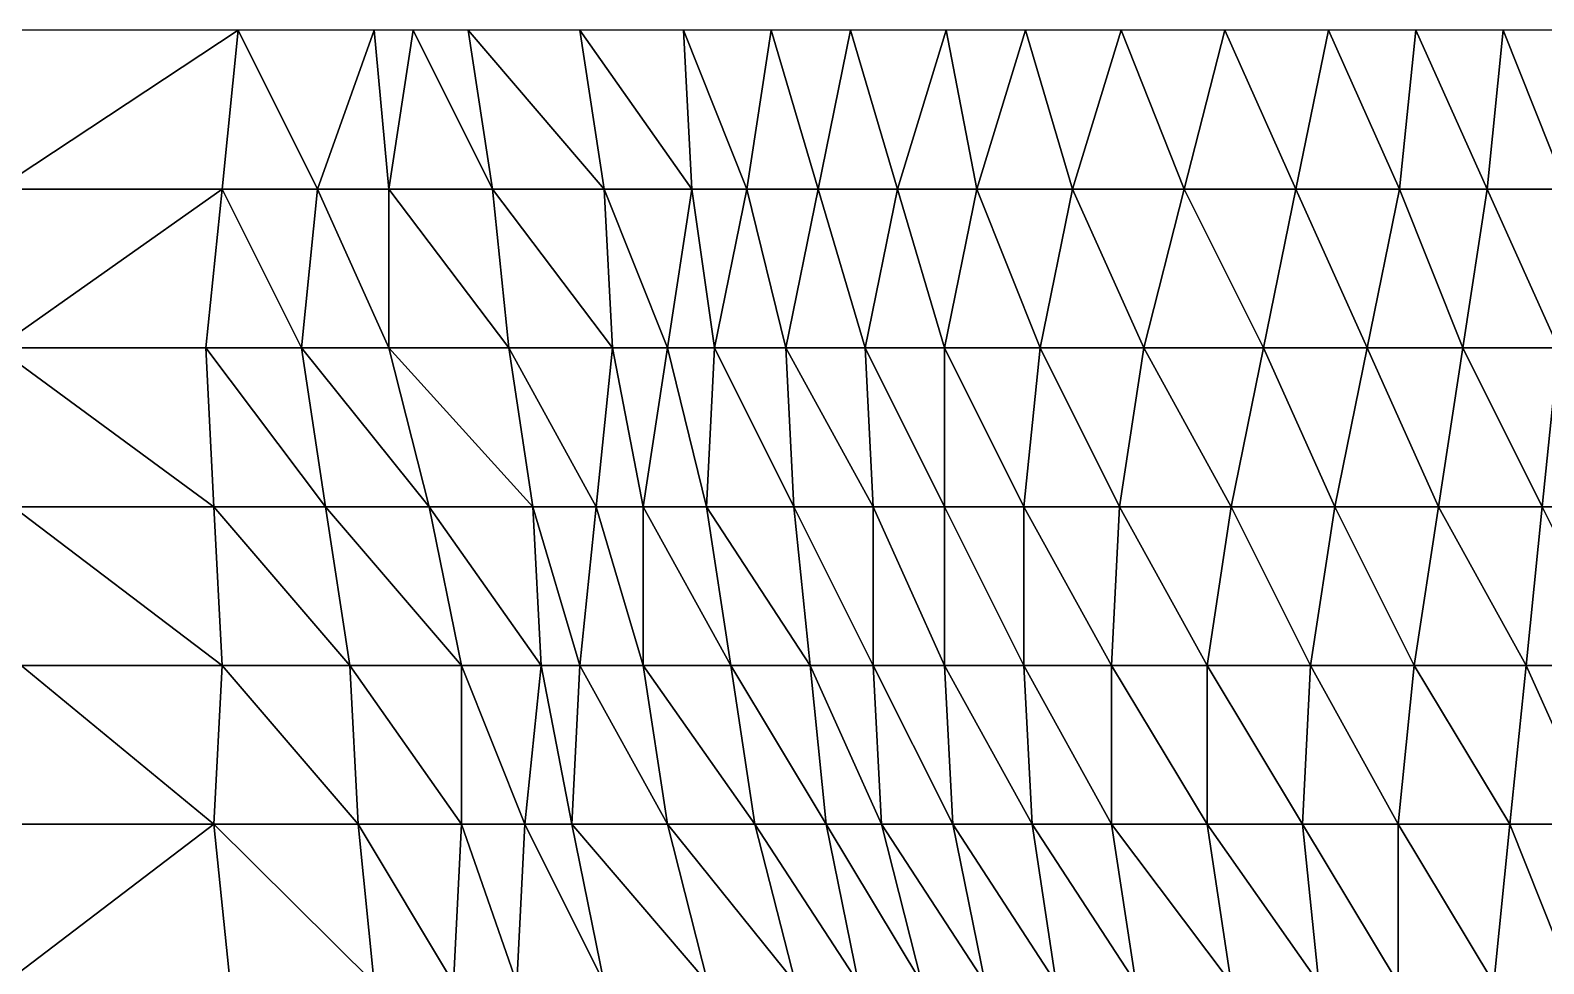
# Model space of a CAD drawing. Header units: metres. Extents: x -137 to 231, y -240 to 234.
# Drawn here: x -48.8 to 8.4, y 198.7 to 234 of the extents above; entities that cross this region are included whole.
import ezdxf

# ---------------------------------------------------------------- set-up
doc = ezdxf.new("R2010")
doc.units = ezdxf.units.M

msp = doc.modelspace()

# ---------------------------------------------------------------- linework, layer by layer
for points in [[(-50.07579, 228, -276.0172), (-40.96267, 234, -277.68393), (-50.992752, 234, -276.5466), (-50.992653, 234.0001, -276.5465)], [(-50.07579, 228, -276.0172), (-41.573982, 228, -278.03687), (-40.96267, 234, -277.68393), (-40.96257, 234.0001, -277.68384)], [(-40.96267, 234, -277.68393), (-41.573982, 228, -278.03687), (-37.96267, 228, -282.88007), (-37.96257, 228.0001, -282.87997)], [(-40.96267, 234, -277.68393), (-37.96267, 228, -282.88007), (-35.823074, 234, -281.64478), (-35.822975, 234.0001, -281.64468)], [(-35.823074, 234, -281.64478), (-37.96267, 228, -282.88007), (-35.268326, 228, -288.25272), (-35.268227, 228.0001, -288.25262)], [(-35.823074, 234, -281.64478), (-35.268326, 228, -288.25272), (-34.351357, 234, -287.7233), (-34.351257, 234.0001, -287.7232)], [(-34.351357, 234, -287.7233), (-35.268326, 228, -288.25272), (-31.351364, 228, -292.91943), (-31.351265, 228.0001, -292.91934)], [(-34.351357, 234, -287.7233), (-31.351364, 228, -292.91943), (-32.268326, 234, -293.44885), (-32.268227, 234.0001, -293.44876)], [(-32.268326, 234, -293.44885), (-27.128738, 228, -297.40973), (-28.0457, 234, -297.93915), (-28.0456, 234.0001, -297.93906)], [(-32.268326, 234, -293.44885), (-31.351364, 228, -292.91943), (-27.128738, 228, -297.40973), (-27.12864, 228.0001, -297.40964)], [(-28.0457, 234, -297.93915), (-23.823074, 228, -302.42938), (-24.128738, 234, -302.60587), (-24.12864, 234.0001, -302.60577)], [(-28.0457, 234, -297.93915), (-27.128738, 228, -297.40973), (-23.823074, 228, -302.42938), (-23.822975, 228.0001, -302.4293)], [(-24.128738, 234, -302.60587), (-21.740036, 228, -308.15497), (-20.823074, 234, -307.62555), (-20.822975, 234.0001, -307.62546)], [(-24.128738, 234, -302.60587), (-23.823074, 228, -302.42938), (-21.740036, 228, -308.15497), (-21.739937, 228.0001, -308.15488)], [(-20.823074, 234, -307.62555), (-21.740036, 228, -308.15497), (-19.0457, 228, -313.5276), (-19.0456, 228.0001, -313.5275)], [(-20.823074, 234, -307.62555), (-19.0457, 228, -313.5276), (-17.823074, 234, -312.82172), (-17.822975, 234.0001, -312.82162)], [(-17.823074, 234, -312.82172), (-19.0457, 228, -313.5276), (-16.0457, 228, -318.72375), (-16.0456, 228.0001, -318.72366)], [(-17.823074, 234, -312.82172), (-16.0457, 228, -318.72375), (-14.211761, 234, -317.66492), (-14.211661, 234.0001, -317.66483)], [(-14.211761, 234, -317.66492), (-16.0457, 228, -318.72375), (-13.0457, 228, -323.9199), (-13.0456, 228.0001, -323.9198)], [(-14.211761, 234, -317.66492), (-13.0457, 228, -323.9199), (-11.211761, 234, -322.86108), (-11.211661, 234.0001, -322.861)], [(-11.211761, 234, -322.86108), (-13.0457, 228, -323.9199), (-9.434387, 228, -328.7631), (-9.434287, 228.0001, -328.763)], [(-11.211761, 234, -322.86108), (-9.434387, 228, -328.7631), (-7.600449, 234, -327.70428), (-7.600348, 234.0001, -327.7042)], [(-7.600449, 234, -327.70428), (-9.434387, 228, -328.7631), (-5.211761, 228, -333.2534), (-5.211661, 228.0001, -333.2533)], [(-7.600449, 234, -327.70428), (-5.211761, 228, -333.2534), (-3.683487, 234, -332.37103), (-3.683387, 234.0001, -332.37094)], [(-3.683487, 234, -332.37103), (-5.211761, 228, -333.2534), (-0.989151, 228, -337.74365), (-0.989051, 228.0001, -337.74356)], [(-3.683487, 234, -332.37103), (-0.989151, 228, -337.74365), (0.23349, 234, -337.03778), (0.23359, 234.0001, -337.0377)], [(0.23349, 234, -337.03778), (-0.989151, 228, -337.74365), (2.927811, 228, -342.4104), (2.927911, 228.0001, -342.4103)], [(0.23349, 234, -337.03778), (2.927811, 228, -342.4104), (3.539139, 234, -342.05743), (3.539239, 234.0001, -342.05734)], [(3.539139, 234, -342.05743), (2.927811, 228, -342.4104), (6.233475, 228, -347.43005), (6.233575, 228.0001, -347.42996)], [(3.539139, 234, -342.05743), (6.233475, 228, -347.43005), (6.844788, 234, -347.07715), (6.844888, 234.0001, -347.07706)], [(6.844788, 234, -347.07715), (6.233475, 228, -347.43005), (9.233475, 228, -352.62622), (9.233575, 228.0001, -352.62613)], [(6.844788, 234, -347.07715), (9.233475, 228, -352.62622), (9.844788, 234, -352.2733), (9.844888, 234.0001, -352.2732)], [(-50.07579, 222, -276.0172), (-42.185287, 222, -278.38983), (-41.573982, 228, -278.03687), (-41.573883, 228.0001, -278.03677)], [(-50.07579, 222, -276.0172), (-41.573982, 228, -278.03687), (-50.07579, 228, -276.0172), (-50.07569, 228.0001, -276.01712)], [(-41.573982, 228, -278.03687), (-42.185287, 222, -278.38983), (-38.573982, 222, -283.23303), (-38.573883, 222.0001, -283.23294)], [(-41.573982, 228, -278.03687), (-38.573982, 222, -283.23303), (-37.96267, 228, -282.88007), (-37.96257, 228.0001, -282.87997)], [(-37.96267, 228, -282.88007), (-38.573982, 222, -283.23303), (-35.268326, 222, -288.25272), (-35.268227, 222.0001, -288.25262)], [(-37.96267, 228, -282.88007), (-35.268326, 222, -288.25272), (-35.268326, 228, -288.25272), (-35.268227, 228.0001, -288.25262)], [(-35.268326, 228, -288.25272), (-30.740036, 222, -292.56653), (-31.351364, 228, -292.91943), (-31.351265, 228.0001, -292.91934)], [(-35.268326, 228, -288.25272), (-35.268326, 222, -288.25272), (-30.740036, 222, -292.56653), (-30.739937, 222.0001, -292.56644)], [(-31.351364, 228, -292.91943), (-26.823074, 222, -297.23325), (-27.128738, 228, -297.40973), (-27.12864, 228.0001, -297.40964)], [(-31.351364, 228, -292.91943), (-30.740036, 222, -292.56653), (-26.823074, 222, -297.23325), (-26.822975, 222.0001, -297.23315)], [(-27.128738, 228, -297.40973), (-24.740036, 222, -302.9588), (-23.823074, 228, -302.42938), (-23.822975, 228.0001, -302.4293)], [(-27.128738, 228, -297.40973), (-26.823074, 222, -297.23325), (-24.740036, 222, -302.9588), (-24.739937, 222.0001, -302.9587)], [(-23.823074, 228, -302.42938), (-24.740036, 222, -302.9588), (-22.962662, 222, -308.86084), (-22.962563, 222.0001, -308.86075)], [(-23.823074, 228, -302.42938), (-22.962662, 222, -308.86084), (-21.740036, 228, -308.15497), (-21.739937, 228.0001, -308.15488)], [(-21.740036, 228, -308.15497), (-22.962662, 222, -308.86084), (-20.268326, 222, -314.23346), (-20.268227, 222.0001, -314.23337)], [(-21.740036, 228, -308.15497), (-20.268326, 222, -314.23346), (-19.0457, 228, -313.5276), (-19.0456, 228.0001, -313.5275)], [(-19.0457, 228, -313.5276), (-20.268326, 222, -314.23346), (-17.268326, 222, -319.42963), (-17.268227, 222.0001, -319.42953)], [(-19.0457, 228, -313.5276), (-17.268326, 222, -319.42963), (-16.0457, 228, -318.72375), (-16.0456, 228.0001, -318.72366)], [(-16.0457, 228, -318.72375), (-17.268326, 222, -319.42963), (-14.268326, 222, -324.62576), (-14.268226, 222.0001, -324.62567)], [(-16.0457, 228, -318.72375), (-14.268326, 222, -324.62576), (-13.0457, 228, -323.9199), (-13.0456, 228.0001, -323.9198)], [(-13.0457, 228, -323.9199), (-14.268326, 222, -324.62576), (-10.657013, 222, -329.469), (-10.656913, 222.0001, -329.4689)], [(-13.0457, 228, -323.9199), (-10.657013, 222, -329.469), (-9.434387, 228, -328.7631), (-9.434287, 228.0001, -328.763)], [(-9.434387, 228, -328.7631), (-10.657013, 222, -329.469), (-6.740036, 222, -334.13574), (-6.739936, 222.0001, -334.13565)], [(-9.434387, 228, -328.7631), (-6.740036, 222, -334.13574), (-5.211761, 228, -333.2534), (-5.211661, 228.0001, -333.2533)], [(-5.211761, 228, -333.2534), (-6.740036, 222, -334.13574), (-2.211762, 222, -338.44952), (-2.211662, 222.0001, -338.44943)], [(-5.211761, 228, -333.2534), (-2.211762, 222, -338.44952), (-0.989151, 228, -337.74365), (-0.989051, 228.0001, -337.74356)], [(-0.989151, 228, -337.74365), (-2.211762, 222, -338.44952), (1.7052, 222, -343.11627), (1.7053, 222.0001, -343.11618)], [(-0.989151, 228, -337.74365), (1.7052, 222, -343.11627), (2.927811, 228, -342.4104), (2.927911, 228.0001, -342.4103)], [(2.927811, 228, -342.4104), (1.7052, 222, -343.11627), (5.316513, 222, -347.95947), (5.316613, 222.0001, -347.95938)], [(2.927811, 228, -342.4104), (5.316513, 222, -347.95947), (6.233475, 228, -347.43005), (6.233575, 228.0001, -347.42996)], [(6.233475, 228, -347.43005), (5.316513, 222, -347.95947), (8.927811, 222, -352.8027), (8.927911, 222.0001, -352.8026)], [(6.233475, 228, -347.43005), (8.927811, 222, -352.8027), (9.233475, 228, -352.62622), (9.233575, 228.0001, -352.62613)], [(-50.07579, 222, -276.0172), (-41.87964, 216, -278.21335), (-42.185287, 222, -278.38983), (-42.18519, 222.0001, -278.38974)], [(-50.07579, 222, -276.0172), (-49.464478, 216, -275.66425), (-41.87964, 216, -278.21335), (-41.87954, 216.0001, -278.21326)], [(-42.185287, 222, -278.38983), (-37.657013, 216, -282.7036), (-38.573982, 222, -283.23303), (-38.573883, 222.0001, -283.23294)], [(-42.185287, 222, -278.38983), (-41.87964, 216, -278.21335), (-37.657013, 216, -282.7036), (-37.656914, 216.0001, -282.70352)], [(-38.573982, 222, -283.23303), (-33.740044, 216, -287.37036), (-35.268326, 222, -288.25272), (-35.268227, 222.0001, -288.25262)], [(-38.573982, 222, -283.23303), (-37.657013, 216, -282.7036), (-33.740044, 216, -287.37036), (-33.739944, 216.0001, -287.37027)], [(-35.268326, 222, -288.25272), (-29.823074, 216, -292.0371), (-30.740036, 222, -292.56653), (-30.739937, 222.0001, -292.56644)], [(-35.268326, 222, -288.25272), (-33.740044, 216, -287.37036), (-29.823074, 216, -292.0371), (-29.822975, 216.0001, -292.03702)], [(-30.740036, 222, -292.56653), (-27.434387, 216, -297.58618), (-26.823074, 222, -297.23325), (-26.822975, 222.0001, -297.23315)], [(-30.740036, 222, -292.56653), (-29.823074, 216, -292.0371), (-27.434387, 216, -297.58618), (-27.434288, 216.0001, -297.5861)], [(-26.823074, 222, -297.23325), (-27.434387, 216, -297.58618), (-25.657013, 216, -303.48822), (-25.656914, 216.0001, -303.48813)], [(-26.823074, 222, -297.23325), (-25.657013, 216, -303.48822), (-24.740036, 222, -302.9588), (-24.739937, 222.0001, -302.9587)], [(-24.740036, 222, -302.9588), (-25.657013, 216, -303.48822), (-23.268326, 216, -309.03732), (-23.268227, 216.0001, -309.03723)], [(-24.740036, 222, -302.9588), (-23.268326, 216, -309.03732), (-22.962662, 222, -308.86084), (-22.962563, 222.0001, -308.86075)], [(-22.962662, 222, -308.86084), (-23.268326, 216, -309.03732), (-19.962662, 216, -314.057), (-19.962563, 216.0001, -314.05692)], [(-22.962662, 222, -308.86084), (-19.962662, 216, -314.057), (-20.268326, 222, -314.23346), (-20.268227, 222.0001, -314.23337)], [(-20.268326, 222, -314.23346), (-16.962662, 216, -319.25314), (-17.268326, 222, -319.42963), (-17.268227, 222.0001, -319.42953)], [(-20.268326, 222, -314.23346), (-19.962662, 216, -314.057), (-16.962662, 216, -319.25314), (-16.962563, 216.0001, -319.25305)], [(-17.268326, 222, -319.42963), (-14.268326, 216, -324.62576), (-14.268326, 222, -324.62576), (-14.268226, 222.0001, -324.62567)], [(-17.268326, 222, -319.42963), (-16.962662, 216, -319.25314), (-14.268326, 216, -324.62576), (-14.268226, 216.0001, -324.62567)], [(-14.268326, 222, -324.62576), (-11.268326, 216, -329.82193), (-10.657013, 222, -329.469), (-10.656913, 222.0001, -329.4689)], [(-14.268326, 222, -324.62576), (-14.268326, 216, -324.62576), (-11.268326, 216, -329.82193), (-11.268226, 216.0001, -329.82184)], [(-10.657013, 222, -329.469), (-11.268326, 216, -329.82193), (-7.657013, 216, -334.66516), (-7.656913, 216.0001, -334.66507)], [(-10.657013, 222, -329.469), (-7.657013, 216, -334.66516), (-6.740036, 222, -334.13574), (-6.739936, 222.0001, -334.13565)], [(-6.740036, 222, -334.13574), (-7.657013, 216, -334.66516), (-3.434387, 216, -339.15543), (-3.434287, 216.0001, -339.15533)], [(-6.740036, 222, -334.13574), (-3.434387, 216, -339.15543), (-2.211762, 222, -338.44952), (-2.211662, 222.0001, -338.44943)], [(-2.211762, 222, -338.44952), (-3.434387, 216, -339.15543), (0.482574, 216, -343.82214), (0.482674, 216.0001, -343.82205)], [(-2.211762, 222, -338.44952), (0.482574, 216, -343.82214), (1.7052, 222, -343.11627), (1.7053, 222.0001, -343.11618)], [(1.7052, 222, -343.11627), (0.482574, 216, -343.82214), (4.399536, 216, -348.4889), (4.399636, 216.0001, -348.4888)], [(1.7052, 222, -343.11627), (4.399536, 216, -348.4889), (5.316513, 222, -347.95947), (5.316613, 222.0001, -347.95938)], [(5.316513, 222, -347.95947), (4.399536, 216, -348.4889), (8.316513, 216, -353.15564), (8.316613, 216.0001, -353.15555)], [(5.316513, 222, -347.95947), (8.316513, 216, -353.15564), (8.927811, 222, -352.8027), (8.927911, 222.0001, -352.8026)], [(8.927811, 222, -352.8027), (8.316513, 216, -353.15564), (11.622162, 216, -358.17532), (11.622262, 216.0001, -358.17523)], [(-49.464478, 216, -275.66425), (-41.573982, 210, -278.03687), (-41.87964, 216, -278.21335), (-41.87954, 216.0001, -278.21326)], [(-49.464478, 216, -275.66425), (-49.15882, 210, -275.4878), (-41.573982, 210, -278.03687), (-41.573883, 210.0001, -278.03677)], [(-41.87964, 216, -278.21335), (-36.740044, 210, -282.1742), (-37.657013, 216, -282.7036), (-37.656914, 216.0001, -282.70352)], [(-41.87964, 216, -278.21335), (-41.573982, 210, -278.03687), (-36.740044, 210, -282.1742), (-36.739944, 210.0001, -282.1741)], [(-37.657013, 216, -282.7036), (-32.517426, 210, -286.6645), (-33.740044, 216, -287.37036), (-33.739944, 216.0001, -287.37027)], [(-37.657013, 216, -282.7036), (-36.740044, 210, -282.1742), (-32.517426, 210, -286.6645), (-32.517326, 210.0001, -286.6644)], [(-33.740044, 216, -287.37036), (-29.517426, 210, -291.86063), (-29.823074, 216, -292.0371), (-29.822975, 216.0001, -292.03702)], [(-33.740044, 216, -287.37036), (-32.517426, 210, -286.6645), (-29.517426, 210, -291.86063), (-29.517326, 210.0001, -291.86053)], [(-29.823074, 216, -292.0371), (-28.0457, 210, -297.93915), (-27.434387, 216, -297.58618), (-27.434288, 216.0001, -297.5861)], [(-29.823074, 216, -292.0371), (-29.517426, 210, -291.86063), (-28.0457, 210, -297.93915), (-28.0456, 210.0001, -297.93906)], [(-27.434387, 216, -297.58618), (-28.0457, 210, -297.93915), (-25.657013, 210, -303.48822), (-25.656914, 210.0001, -303.48813)], [(-27.434387, 216, -297.58618), (-25.657013, 210, -303.48822), (-25.657013, 216, -303.48822), (-25.656914, 216.0001, -303.48813)], [(-25.657013, 216, -303.48822), (-22.351364, 210, -308.5079), (-23.268326, 216, -309.03732), (-23.268227, 216.0001, -309.03723)], [(-25.657013, 216, -303.48822), (-25.657013, 210, -303.48822), (-22.351364, 210, -308.5079), (-22.351265, 210.0001, -308.5078)], [(-23.268326, 216, -309.03732), (-19.351364, 210, -313.70404), (-19.962662, 216, -314.057), (-19.962563, 216.0001, -314.05692)], [(-23.268326, 216, -309.03732), (-22.351364, 210, -308.5079), (-19.351364, 210, -313.70404), (-19.351265, 210.0001, -313.70395)], [(-19.962662, 216, -314.057), (-16.962662, 210, -319.25314), (-16.962662, 216, -319.25314), (-16.962563, 216.0001, -319.25305)], [(-19.962662, 216, -314.057), (-19.351364, 210, -313.70404), (-16.962662, 210, -319.25314), (-16.962563, 210.0001, -319.25305)], [(-16.962662, 216, -319.25314), (-14.268326, 210, -324.62576), (-14.268326, 216, -324.62576), (-14.268226, 216.0001, -324.62567)], [(-16.962662, 216, -319.25314), (-16.962662, 210, -319.25314), (-14.268326, 210, -324.62576), (-14.268226, 210.0001, -324.62567)], [(-14.268326, 216, -324.62576), (-11.268326, 210, -329.82193), (-11.268326, 216, -329.82193), (-11.268226, 216.0001, -329.82184)], [(-14.268326, 216, -324.62576), (-14.268326, 210, -324.62576), (-11.268326, 210, -329.82193), (-11.268226, 210.0001, -329.82184)], [(-11.268326, 216, -329.82193), (-7.962662, 210, -334.8416), (-7.657013, 216, -334.66516), (-7.656913, 216.0001, -334.66507)], [(-11.268326, 216, -329.82193), (-11.268326, 210, -329.82193), (-7.962662, 210, -334.8416), (-7.962562, 210.0001, -334.84152)], [(-7.657013, 216, -334.66516), (-7.962662, 210, -334.8416), (-4.351364, 210, -339.6848), (-4.351264, 210.0001, -339.68472)], [(-7.657013, 216, -334.66516), (-4.351364, 210, -339.6848), (-3.434387, 216, -339.15543), (-3.434287, 216.0001, -339.15533)], [(-3.434387, 216, -339.15543), (-4.351364, 210, -339.6848), (-0.434402, 210, -344.35156), (-0.434302, 210.0001, -344.35147)], [(-3.434387, 216, -339.15543), (-0.434402, 210, -344.35156), (0.482574, 216, -343.82214), (0.482674, 216.0001, -343.82205)], [(0.482574, 216, -343.82214), (-0.434402, 210, -344.35156), (3.482575, 210, -349.0183), (3.482674, 210.0001, -349.01822)], [(0.482574, 216, -343.82214), (3.482575, 210, -349.0183), (4.399536, 216, -348.4889), (4.399636, 216.0001, -348.4888)], [(4.399536, 216, -348.4889), (3.482575, 210, -349.0183), (7.7052, 210, -353.50858), (7.7053, 210.0001, -353.50848)], [(4.399536, 216, -348.4889), (7.7052, 210, -353.50858), (8.316513, 216, -353.15564), (8.316613, 216.0001, -353.15555)], [(8.316513, 216, -353.15564), (7.7052, 210, -353.50858), (11.316513, 210, -358.3518), (11.316613, 210.0001, -358.3517)], [(8.316513, 216, -353.15564), (11.316513, 210, -358.3518), (11.622162, 216, -358.17532), (11.622262, 216.0001, -358.17523)], [(-49.15882, 210, -275.4878), (-49.770134, 204, -275.84073), (-41.87964, 204, -278.21335), (-41.87954, 204.0001, -278.21326)], [(-49.15882, 210, -275.4878), (-41.87964, 204, -278.21335), (-41.573982, 210, -278.03687), (-41.573883, 210.0001, -278.03677)], [(-41.573982, 210, -278.03687), (-41.87964, 204, -278.21335), (-36.434387, 204, -281.99774), (-36.434288, 204.0001, -281.99765)], [(-41.573982, 210, -278.03687), (-36.434387, 204, -281.99774), (-36.740044, 210, -282.1742), (-36.739944, 210.0001, -282.1741)], [(-36.740044, 210, -282.1742), (-32.517426, 204, -286.6645), (-32.517426, 210, -286.6645), (-32.517326, 210.0001, -286.6644)], [(-36.740044, 210, -282.1742), (-36.434387, 204, -281.99774), (-32.517426, 204, -286.6645), (-32.517326, 204.0001, -286.6644)], [(-32.517426, 210, -286.6645), (-30.128738, 204, -292.21356), (-29.517426, 210, -291.86063), (-29.517326, 210.0001, -291.86053)], [(-32.517426, 210, -286.6645), (-32.517426, 204, -286.6645), (-30.128738, 204, -292.21356), (-30.12864, 204.0001, -292.21347)], [(-29.517426, 210, -291.86063), (-30.128738, 204, -292.21356), (-28.351364, 204, -298.1156), (-28.351265, 204.0001, -298.1155)], [(-29.517426, 210, -291.86063), (-28.351364, 204, -298.1156), (-28.0457, 210, -297.93915), (-28.0456, 210.0001, -297.93906)], [(-28.0457, 210, -297.93915), (-28.351364, 204, -298.1156), (-24.740036, 204, -302.9588), (-24.739937, 204.0001, -302.9587)], [(-28.0457, 210, -297.93915), (-24.740036, 204, -302.9588), (-25.657013, 210, -303.48822), (-25.656914, 210.0001, -303.48813)], [(-25.657013, 210, -303.48822), (-21.434387, 204, -307.9785), (-22.351364, 210, -308.5079), (-22.351265, 210.0001, -308.5078)], [(-25.657013, 210, -303.48822), (-24.740036, 204, -302.9588), (-21.434387, 204, -307.9785), (-21.434288, 204.0001, -307.9784)], [(-22.351364, 210, -308.5079), (-18.740036, 204, -313.35114), (-19.351364, 210, -313.70404), (-19.351265, 210.0001, -313.70395)], [(-22.351364, 210, -308.5079), (-21.434387, 204, -307.9785), (-18.740036, 204, -313.35114), (-18.739937, 204.0001, -313.35104)], [(-19.351364, 210, -313.70404), (-16.657013, 204, -319.07666), (-16.962662, 210, -319.25314), (-16.962563, 210.0001, -319.25305)], [(-19.351364, 210, -313.70404), (-18.740036, 204, -313.35114), (-16.657013, 204, -319.07666), (-16.656914, 204.0001, -319.07657)], [(-16.962662, 210, -319.25314), (-13.962662, 204, -324.44928), (-14.268326, 210, -324.62576), (-14.268226, 210.0001, -324.62567)], [(-16.962662, 210, -319.25314), (-16.657013, 204, -319.07666), (-13.962662, 204, -324.44928), (-13.962562, 204.0001, -324.4492)], [(-14.268326, 210, -324.62576), (-10.962662, 204, -329.64545), (-11.268326, 210, -329.82193), (-11.268226, 210.0001, -329.82184)], [(-14.268326, 210, -324.62576), (-13.962662, 204, -324.44928), (-10.962662, 204, -329.64545), (-10.962562, 204.0001, -329.64536)], [(-11.268326, 210, -329.82193), (-7.962662, 204, -334.8416), (-7.962662, 210, -334.8416), (-7.962562, 210.0001, -334.84152)], [(-11.268326, 210, -329.82193), (-10.962662, 204, -329.64545), (-7.962662, 204, -334.8416), (-7.962562, 204.0001, -334.84152)], [(-7.962662, 210, -334.8416), (-4.351364, 204, -339.6848), (-4.351364, 210, -339.6848), (-4.351264, 210.0001, -339.68472)], [(-7.962662, 210, -334.8416), (-7.962662, 204, -334.8416), (-4.351364, 204, -339.6848), (-4.351264, 204.0001, -339.68472)], [(-4.351364, 210, -339.6848), (-0.740051, 204, -344.52805), (-0.434402, 210, -344.35156), (-0.434302, 210.0001, -344.35147)], [(-4.351364, 210, -339.6848), (-4.351364, 204, -339.6848), (-0.740051, 204, -344.52805), (-0.739951, 204.0001, -344.52795)], [(-0.434402, 210, -344.35156), (-0.740051, 204, -344.52805), (2.871262, 204, -349.37125), (2.871361, 204.0001, -349.37115)], [(-0.434402, 210, -344.35156), (2.871262, 204, -349.37125), (3.482575, 210, -349.0183), (3.482674, 210.0001, -349.01822)], [(3.482575, 210, -349.0183), (2.871262, 204, -349.37125), (7.093887, 204, -353.8615), (7.093987, 204.0001, -353.86142)], [(3.482575, 210, -349.0183), (7.093887, 204, -353.8615), (7.7052, 210, -353.50858), (7.7053, 210.0001, -353.50848)], [(7.7052, 210, -353.50858), (7.093887, 204, -353.8615), (10.399536, 204, -358.8812), (10.399636, 204.0001, -358.8811)], [(7.7052, 210, -353.50858), (10.399536, 204, -358.8812), (11.316513, 210, -358.3518), (11.316613, 210.0001, -358.3517)], [(-49.770134, 198, -275.84073), (-41.268326, 198, -277.8604), (-41.87964, 204, -278.21335), (-41.87954, 204.0001, -278.21326)], [(-49.770134, 198, -275.84073), (-41.87964, 204, -278.21335), (-49.770134, 204, -275.84073), (-49.770035, 204.0001, -275.84064)], [(-41.87964, 204, -278.21335), (-35.823074, 198, -281.64478), (-36.434387, 204, -281.99774), (-36.434288, 204.0001, -281.99765)], [(-41.87964, 204, -278.21335), (-41.268326, 198, -277.8604), (-35.823074, 198, -281.64478), (-35.822975, 198.0001, -281.64468)], [(-36.434387, 204, -281.99774), (-32.823074, 198, -286.84094), (-32.517426, 204, -286.6645), (-32.517326, 204.0001, -286.6644)], [(-36.434387, 204, -281.99774), (-35.823074, 198, -281.64478), (-32.823074, 198, -286.84094), (-32.822975, 198.0001, -286.84085)], [(-32.517426, 204, -286.6645), (-32.823074, 198, -286.84094), (-30.434387, 198, -292.39005), (-30.434288, 198.0001, -292.38995)], [(-32.517426, 204, -286.6645), (-30.434387, 198, -292.39005), (-30.128738, 204, -292.21356), (-30.12864, 204.0001, -292.21347)], [(-30.128738, 204, -292.21356), (-30.434387, 198, -292.39005), (-27.128738, 198, -297.40973), (-27.12864, 198.0001, -297.40964)], [(-30.128738, 204, -292.21356), (-27.128738, 198, -297.40973), (-28.351364, 204, -298.1156), (-28.351265, 204.0001, -298.1155)], [(-28.351364, 204, -298.1156), (-23.211761, 198, -302.07648), (-24.740036, 204, -302.9588), (-24.739937, 204.0001, -302.9587)], [(-28.351364, 204, -298.1156), (-27.128738, 198, -297.40973), (-23.211761, 198, -302.07648), (-23.211662, 198.0001, -302.0764)], [(-24.740036, 204, -302.9588), (-19.906113, 198, -307.09613), (-21.434387, 204, -307.9785), (-21.434288, 204.0001, -307.9784)], [(-24.740036, 204, -302.9588), (-23.211761, 198, -302.07648), (-19.906113, 198, -307.09613), (-19.906013, 198.0001, -307.09604)], [(-21.434387, 204, -307.9785), (-17.517426, 198, -312.64523), (-18.740036, 204, -313.35114), (-18.739937, 204.0001, -313.35104)], [(-21.434387, 204, -307.9785), (-19.906113, 198, -307.09613), (-17.517426, 198, -312.64523), (-17.517326, 198.0001, -312.64514)], [(-18.740036, 204, -313.35114), (-15.128738, 198, -318.19434), (-16.657013, 204, -319.07666), (-16.656914, 204.0001, -319.07657)], [(-18.740036, 204, -313.35114), (-17.517426, 198, -312.64523), (-15.128738, 198, -318.19434), (-15.128638, 198.0001, -318.19424)], [(-16.657013, 204, -319.07666), (-12.740036, 198, -323.7434), (-13.962662, 204, -324.44928), (-13.962562, 204.0001, -324.4492)], [(-16.657013, 204, -319.07666), (-15.128738, 198, -318.19434), (-12.740036, 198, -323.7434), (-12.739936, 198.0001, -323.74332)], [(-13.962662, 204, -324.44928), (-10.0457, 198, -329.11603), (-10.962662, 204, -329.64545), (-10.962562, 204.0001, -329.64536)], [(-13.962662, 204, -324.44928), (-12.740036, 198, -323.7434), (-10.0457, 198, -329.11603), (-10.0456, 198.0001, -329.11594)], [(-10.962662, 204, -329.64545), (-7.0457, 198, -334.3122), (-7.962662, 204, -334.8416), (-7.962562, 204.0001, -334.84152)], [(-10.962662, 204, -329.64545), (-10.0457, 198, -329.11603), (-7.0457, 198, -334.3122), (-7.0456, 198.0001, -334.3121)], [(-7.962662, 204, -334.8416), (-3.434387, 198, -339.15543), (-4.351364, 204, -339.6848), (-4.351264, 204.0001, -339.68472)], [(-7.962662, 204, -334.8416), (-7.0457, 198, -334.3122), (-3.434387, 198, -339.15543), (-3.434287, 198.0001, -339.15533)], [(-4.351364, 204, -339.6848), (-0.128738, 198, -344.1751), (-0.740051, 204, -344.52805), (-0.739951, 204.0001, -344.52795)], [(-4.351364, 204, -339.6848), (-3.434387, 198, -339.15543), (-0.128738, 198, -344.1751), (-0.128638, 198.0001, -344.17502)], [(-0.740051, 204, -344.52805), (2.871262, 198, -349.37125), (2.871262, 204, -349.37125), (2.871361, 204.0001, -349.37115)], [(-0.740051, 204, -344.52805), (-0.128738, 198, -344.1751), (2.871262, 198, -349.37125), (2.871361, 198.0001, -349.37115)], [(2.871262, 204, -349.37125), (6.482575, 198, -354.21448), (7.093887, 204, -353.8615), (7.093987, 204.0001, -353.86142)], [(2.871262, 204, -349.37125), (2.871262, 198, -349.37125), (6.482575, 198, -354.21448), (6.482675, 198.0001, -354.2144)], [(7.093887, 204, -353.8615), (6.482575, 198, -354.21448), (9.482574, 198, -359.4106), (9.482675, 198.0001, -359.41052)], [(7.093887, 204, -353.8615), (9.482574, 198, -359.4106), (10.399536, 204, -358.8812), (10.399636, 204.0001, -358.8811)]]:
    msp.add_3dface(points)

doc.saveas('drawing.dxf')
